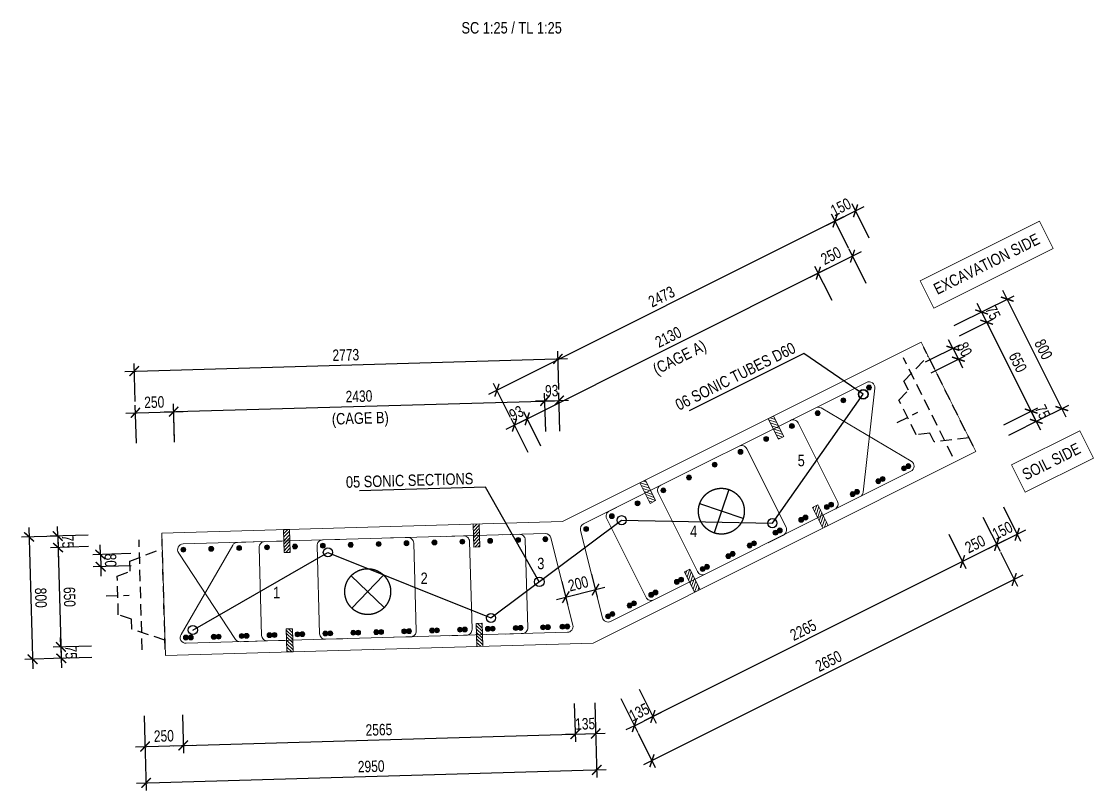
# Model space of a CAD drawing. Header units: millimetres. Extents: x 2611025 to 4139346, y -89870 to 101087.
# Drawn here: x 3603168 to 3631228, y -35249 to -15130 of the extents above; entities that cross this region are included whole.
import ezdxf
from ezdxf.enums import TextEntityAlignment as Align

# ---------------------------------------------------------------- set-up
doc = ezdxf.new("R2010")
doc.units = ezdxf.units.MM
doc.header["$LTSCALE"] = 1200
doc.header["$PDMODE"] = 35
doc.linetypes.add('CENTER', pattern=[2, 1.25, -0.25, 0.25, -0.25])
doc.linetypes.add('HIDDEN', pattern=[0.375, 0.25, -0.125])
for name, color, linetype, lineweight in [('5', 5, 'Continuous', 13), ('BOUND', 3, 'Continuous', 20), ('CWS', 8, 'HIDDEN', 9), ('ENOTE', 2, 'Continuous', 15), ('GRID', 74, 'CENTER', 15), ('K-THUOC', 1, 'Continuous', 18), ('LEADER', 8, 'Continuous', 9), ('MCT', 6, 'Continuous', 20), ('PIPE60', 1, 'Continuous', 25), ('TEXTVN', 2, 'Continuous', 20), ('TIE', 4, 'Continuous', 13)]:
    doc.layers.add(name, color=color, linetype=linetype, lineweight=lineweight)
for name, color, linetype in [('CDC.04.HIDDEN', 8, 'HIDDEN'), ('MCSA', 5, 'HIDDEN'), ('MIE', 5, 'HIDDEN')]:
    doc.layers.add(name, color=color, linetype=linetype)
doc.styles.add('DB_Arial', font='arial.ttf', dxfattribs={"width": 0.8})
doc.styles.add('SMTEXT', font='arial.ttf', dxfattribs={"width": 0.75})
doc.dimstyles.new('BSV25', dxfattribs={"dimtxt": 300, "dimasz": 250, "dimexe": 200, "dimexo": 0, "dimgap": 108, "dimtad": 1, "dimdec": 0, "dimlfac": 0.25, "dimdsep": 46, "dimtxsty": 'SMTEXT', "dimblk": 'ARCHTICK', "dimcen": 100, "dimdle": 250, "dimclrd": 256, "dimclre": 256, "dimclrt": 2, "dimadec": 0, "dimazin": 0, "dimtfac": 1, "dimtdec": 0, "dimtix": 1, "dimtmove": 2, "dimatfit": 3, "dimfxl": 800, "dimfxlon": 1, "dimtolj": 1, "dimtzin": 0, "dimarcsym": 0})

# ---------------------------------------------------------------- blocks, each defined once
blk = doc.blocks.new('cws800')
at = {"layer": 'CDC.04.HIDDEN'}
for p, q in [((-600, 1440), (-600, -1440)), ((0, 1440), (0, -1440))]:
    blk.add_line(p, q, dxfattribs=at)
for points in [[(0, 1200), (-860, 888), (-860, 627), (-1200, 507), (-1200, -507), (-860, -627), (-860, -888), (0, -1200)], [(-1500, 0), (-900, 0)]]:
    blk.add_lwpolyline(points, dxfattribs=at)
blk = doc.blocks.new('mct1')
at = {"lineweight": 9}
h = blk.add_hatch(color=256, dxfattribs=at)
h.dxf.hatch_style = 1
h.paths.add_polyline_path([(-16, 0, 1), (16, 0, 1)])
blk.add_circle((0, 0), 16, dxfattribs=at)
blk = doc.blocks.new('_ArchTick')
at = {"color": 0, "linetype": 'ByBlock', "const_width": 0.15}
blk.add_lwpolyline([(-0.5, -0.5), (0.5, 0.5)], dxfattribs=at)
blk = doc.blocks.new('*D976')
at = {"layer": 'Defpoints', "color": 0, "transparency": 16777216}
for p in [(3628968, -22394), (3626717, -23520), (3628148, -26382)]:
    blk.add_point(p, dxfattribs=at)
at = {"layer": 'K-THUOC', "lineweight": -2, "transparency": 16777216}
for p, q in [((3628252, -22752), (3629147, -22304)), ((3630511, -25480), (3628856, -22170)), ((3629684, -25614), (3630578, -25167))]:
    blk.add_line(p, q, dxfattribs=at)
at = {"layer": 'K-THUOC', "lineweight": -2, "transparency": 16777216, "xscale": 250, "yscale": 250, "zscale": 250}
for p, rotation in [((3628968, -22394), 116.5650109816836), ((3630399, -25256), 296.5650109816837)]:
    blk.add_blockref('_ArchTick', p, dxfattribs=dict(at, rotation=rotation))
at = {"layer": 'K-THUOC', "color": 2, "transparency": 16777216, "insert": (3629917, -23708), "char_height": 300, "attachment_point": 5, "rotation": 296.565, "style": 'SMTEXT'}
blk.add_mtext('\\A1;800', dxfattribs=at)
blk = doc.blocks.new('*D977')
at = {"layer": 'Defpoints', "color": 0, "transparency": 16777216}
for p in [(3629594, -25323), (3628014, -26113), (3628148, -26382)]:
    blk.add_point(p, dxfattribs=at)
at = {"layer": 'K-THUOC', "lineweight": -2, "transparency": 16777216}
for p, q in [((3628879, -25681), (3629773, -25234)), ((3629594, -25323), (3629482, -25100)), ((3629013, -25949), (3629907, -25502)), ((3629728, -25591), (3629594, -25323)), ((3629728, -25591), (3629840, -25815))]:
    blk.add_line(p, q, dxfattribs=at)
at = {"layer": 'K-THUOC', "lineweight": -2, "transparency": 16777216, "xscale": 250, "yscale": 250, "zscale": 250}
for p, rotation in [((3629594, -25323), 296.5650109816837), ((3629728, -25591), 116.5650109816836)]:
    blk.add_blockref('_ArchTick', p, dxfattribs=dict(at, rotation=rotation))
at = {"layer": 'K-THUOC', "color": 2, "transparency": 16777216, "insert": (3629894, -25341), "char_height": 300, "attachment_point": 5, "rotation": 296.565, "style": 'SMTEXT'}
blk.add_mtext('\\A1;75', dxfattribs=at)
blk = doc.blocks.new('*D978')
at = {"layer": 'Defpoints', "color": 0, "transparency": 16777216}
for p in [(3628431, -22998), (3626851, -23788), (3628014, -26113)]:
    blk.add_point(p, dxfattribs=at)
at = {"layer": 'K-THUOC', "lineweight": -2, "transparency": 16777216}
for p, q in [((3627716, -23355), (3628610, -22908)), ((3629706, -25547), (3628320, -22774)), ((3628879, -25681), (3629773, -25234))]:
    blk.add_line(p, q, dxfattribs=at)
at = {"layer": 'K-THUOC', "lineweight": -2, "transparency": 16777216, "xscale": 250, "yscale": 250, "zscale": 250}
for p, rotation in [((3628431, -22998), 116.5650109816836), ((3629594, -25323), 296.5650109816837)]:
    blk.add_blockref('_ArchTick', p, dxfattribs=dict(at, rotation=rotation))
at = {"layer": 'K-THUOC', "color": 2, "transparency": 16777216, "insert": (3629246, -24044), "char_height": 300, "attachment_point": 5, "rotation": 296.565, "style": 'SMTEXT'}
blk.add_mtext('\\A1;650', dxfattribs=at)
blk = doc.blocks.new('*D979')
at = {"layer": 'Defpoints', "color": 0, "transparency": 16777216}
for p in [(3628297, -22729), (3626717, -23520), (3626851, -23788)]:
    blk.add_point(p, dxfattribs=at)
at = {"layer": 'K-THUOC', "lineweight": -2, "transparency": 16777216}
for p, q in [((3627582, -23087), (3628476, -22640)), ((3628297, -22729), (3628185, -22506)), ((3627716, -23355), (3628610, -22908)), ((3628431, -22998), (3628297, -22729)), ((3628431, -22998), (3628543, -23221))]:
    blk.add_line(p, q, dxfattribs=at)
at = {"layer": 'K-THUOC', "lineweight": -2, "transparency": 16777216, "xscale": 250, "yscale": 250, "zscale": 250}
for p, rotation in [((3628297, -22729), 296.5650109816837), ((3628431, -22998), 116.5650109816836)]:
    blk.add_blockref('_ArchTick', p, dxfattribs=dict(at, rotation=rotation))
at = {"layer": 'K-THUOC', "color": 2, "transparency": 16777216, "insert": (3628597, -22747), "char_height": 300, "attachment_point": 5, "rotation": 296.565, "style": 'SMTEXT'}
blk.add_mtext('\\A1;75', dxfattribs=at)
blk = doc.blocks.new('tremie')
at = {"layer": 'MIE', "color": 74, "ltscale": 1000}
for p, q in [((424, -424), (-424, 424)), ((424, 424), (-424, -424))]:
    blk.add_line(p, q, dxfattribs=at)
at = {"layer": 'MIE', "ltscale": 500}
blk.add_circle((0, 0), 600, dxfattribs=at)
blk = doc.blocks.new('*D980')
at = {"layer": 'Defpoints', "color": 0, "transparency": 16777216}
for p in [(3627690, -23965), (3626375, -24265), (3626519, -24551)]:
    blk.add_point(p, dxfattribs=at)
at = {"layer": 'K-THUOC', "lineweight": -2, "transparency": 16777216}
for p, q in [((3627547, -23679), (3627435, -23456)), ((3626831, -24037), (3627726, -23590)), ((3627547, -23679), (3627690, -23965)), ((3626974, -24323), (3627869, -23876)), ((3627690, -23965), (3627802, -24189))]:
    blk.add_line(p, q, dxfattribs=at)
at = {"layer": 'K-THUOC', "lineweight": -2, "transparency": 16777216, "xscale": 250, "yscale": 250, "zscale": 250}
for p, rotation in [((3627547, -23679), 296.5650109816837), ((3627690, -23965), 116.5650109816836)]:
    blk.add_blockref('_ArchTick', p, dxfattribs=dict(at, rotation=rotation))
at = {"layer": 'K-THUOC', "color": 2, "transparency": 16777216, "insert": (3627852, -23705), "char_height": 300, "attachment_point": 5, "rotation": 296.565, "style": 'SMTEXT'}
blk.add_mtext('\\A1;80', dxfattribs=at)
blk = doc.blocks.new('*D981')
at = {"layer": 'Defpoints', "color": 0, "transparency": 16777216}
for p in [(3626896, -25219), (3618130, -31390), (3619669, -34468)]:
    blk.add_point(p, dxfattribs=at)
at = {"layer": 'K-THUOC', "lineweight": -2, "transparency": 16777216}
for p, q in [((3628792, -29012), (3629239, -29906)), ((3629373, -29616), (3619445, -34580)), ((3619311, -33752), (3619758, -34647))]:
    blk.add_line(p, q, dxfattribs=at)
at = {"layer": 'K-THUOC', "lineweight": -2, "transparency": 16777216, "xscale": 250, "yscale": 250, "zscale": 250}
for p, rotation in [((3629150, -29728), 26.56501098663777), ((3619669, -34468), 206.5650109866377)]:
    blk.add_blockref('_ArchTick', p, dxfattribs=dict(at, rotation=rotation))
at = {"layer": 'K-THUOC', "color": 2, "transparency": 16777216, "insert": (3624293, -31864), "char_height": 300, "attachment_point": 5, "rotation": 26.565, "style": 'SMTEXT'}
blk.add_mtext('\\A1;2650', dxfattribs=at)
blk = doc.blocks.new('*D982')
at = {"layer": 'Defpoints', "color": 0, "transparency": 16777216}
for p in [(3606843, -28514), (3603460, -31813), (3606935, -31713)]:
    blk.add_point(p, dxfattribs=at)
at = {"layer": 'K-THUOC', "lineweight": -2, "transparency": 16777216}
for p, q in [((3604168, -28591), (3603168, -28620)), ((3603361, -28364), (3603467, -32063)), ((3604260, -31790), (3603260, -31819))]:
    blk.add_line(p, q, dxfattribs=at)
at = {"layer": 'K-THUOC', "lineweight": -2, "transparency": 16777216, "xscale": 250, "yscale": 250, "zscale": 250}
for p, rotation in [((3603368, -28614), 91.64930605139213), ((3603460, -31813), 271.6493060513921)]:
    blk.add_blockref('_ArchTick', p, dxfattribs=dict(at, rotation=rotation))
at = {"layer": 'K-THUOC', "color": 2, "transparency": 16777216, "insert": (3603675, -30206), "char_height": 300, "attachment_point": 5, "rotation": 271.6493, "style": 'SMTEXT'}
blk.add_mtext('\\A1;800', dxfattribs=at)
blk = doc.blocks.new('*D983')
at = {"layer": 'Defpoints', "color": 0, "transparency": 16777216}
for p in [(3606843, -28514), (3604126, -28893), (3606851, -28814)]:
    blk.add_point(p, dxfattribs=at)
at = {"layer": 'K-THUOC', "lineweight": -2, "transparency": 16777216}
for p, q in [((3604917, -28570), (3603918, -28598)), ((3604118, -28593), (3604110, -28343)), ((3604118, -28593), (3604126, -28893)), ((3604926, -28869), (3603926, -28898)), ((3604126, -28893), (3604133, -29142))]:
    blk.add_line(p, q, dxfattribs=at)
at = {"layer": 'K-THUOC', "lineweight": -2, "transparency": 16777216, "xscale": 250, "yscale": 250, "zscale": 250}
for p, rotation in [((3604118, -28593), 271.6493060513921), ((3604126, -28893), 91.64930605139213)]:
    blk.add_blockref('_ArchTick', p, dxfattribs=dict(at, rotation=rotation))
at = {"layer": 'K-THUOC', "color": 2, "transparency": 16777216, "insert": (3604382, -28735), "char_height": 300, "attachment_point": 5, "rotation": 271.6493, "style": 'SMTEXT'}
blk.add_mtext('\\A1;75', dxfattribs=at)
blk = doc.blocks.new('*D984')
at = {"layer": 'Defpoints', "color": 0, "transparency": 16777216}
for p in [(3606851, -28814), (3606926, -31413), (3604201, -31491)]:
    blk.add_point(p, dxfattribs=at)
at = {"layer": 'K-THUOC', "lineweight": -2, "transparency": 16777216}
for p, q in [((3604926, -28869), (3603926, -28898)), ((3604119, -28643), (3604208, -31741)), ((3605001, -31468), (3604001, -31497))]:
    blk.add_line(p, q, dxfattribs=at)
at = {"layer": 'K-THUOC', "lineweight": -2, "transparency": 16777216, "xscale": 250, "yscale": 250, "zscale": 250}
for p, rotation in [((3604126, -28893), 91.64930605139213), ((3604201, -31491), 271.6493060513921)]:
    blk.add_blockref('_ArchTick', p, dxfattribs=dict(at, rotation=rotation))
at = {"layer": 'K-THUOC', "color": 2, "transparency": 16777216, "insert": (3604425, -30184), "char_height": 300, "attachment_point": 5, "rotation": 271.6493, "style": 'SMTEXT'}
blk.add_mtext('\\A1;650', dxfattribs=at)
blk = doc.blocks.new('*D985')
at = {"layer": 'Defpoints', "color": 0, "transparency": 16777216}
for p in [(3606926, -31413), (3604210, -31791), (3606935, -31713)]:
    blk.add_point(p, dxfattribs=at)
at = {"layer": 'K-THUOC', "lineweight": -2, "transparency": 16777216}
for p, q in [((3604201, -31491), (3604194, -31242)), ((3605001, -31468), (3604001, -31497)), ((3604201, -31491), (3604210, -31791)), ((3605009, -31768), (3604010, -31797)), ((3604210, -31791), (3604217, -32041))]:
    blk.add_line(p, q, dxfattribs=at)
at = {"layer": 'K-THUOC', "lineweight": -2, "transparency": 16777216, "xscale": 250, "yscale": 250, "zscale": 250}
for p, rotation in [((3604201, -31491), 271.6493060513921), ((3604210, -31791), 91.64930605139213)]:
    blk.add_blockref('_ArchTick', p, dxfattribs=dict(at, rotation=rotation))
at = {"layer": 'K-THUOC', "color": 2, "transparency": 16777216, "insert": (3604466, -31634), "char_height": 300, "attachment_point": 5, "rotation": 271.6493, "style": 'SMTEXT'}
blk.add_mtext('\\A1;75', dxfattribs=at)
blk = doc.blocks.new('*D986')
at = {"layer": 'Defpoints', "color": 0, "transparency": 16777216}
for p in [(3606477, -29039), (3605242, -29395), (3606486, -29359)]:
    blk.add_point(p, dxfattribs=at)
at = {"layer": 'K-THUOC', "lineweight": -2, "transparency": 16777216}
for p, q in [((3605233, -29075), (3605226, -28825)), ((3606033, -29052), (3605033, -29080)), ((3605233, -29075), (3605242, -29395)), ((3606042, -29372), (3605042, -29400)), ((3605242, -29395), (3605249, -29644))]:
    blk.add_line(p, q, dxfattribs=at)
at = {"layer": 'K-THUOC', "lineweight": -2, "transparency": 16777216, "xscale": 250, "yscale": 250, "zscale": 250}
for p, rotation in [((3605233, -29075), 271.6493060513921), ((3605242, -29395), 91.64930605139213)]:
    blk.add_blockref('_ArchTick', p, dxfattribs=dict(at, rotation=rotation))
at = {"layer": 'K-THUOC', "color": 2, "transparency": 16777216, "insert": (3605499, -29227), "char_height": 300, "attachment_point": 5, "rotation": 271.6493, "style": 'SMTEXT'}
blk.add_mtext('\\A1;80', dxfattribs=at)
blk = doc.blocks.new('*D987')
at = {"layer": 'Defpoints', "color": 0, "transparency": 16777216}
for p in [(3627593, -25271), (3627056, -25540), (3629229, -28544)]:
    blk.add_point(p, dxfattribs=at)
at = {"layer": 'K-THUOC', "lineweight": -2, "transparency": 16777216}
for p, q in [((3628871, -27828), (3629318, -28722)), ((3628334, -28096), (3628781, -28991)), ((3628692, -28812), (3629229, -28544)), ((3629229, -28544), (3629452, -28432)), ((3628692, -28812), (3628468, -28924))]:
    blk.add_line(p, q, dxfattribs=at)
at = {"layer": 'K-THUOC', "lineweight": -2, "transparency": 16777216, "xscale": 250, "yscale": 250, "zscale": 250}
for p, rotation in [((3628692, -28812), 26.56501098663777), ((3629229, -28544), 206.5650109866377)]:
    blk.add_blockref('_ArchTick', p, dxfattribs=dict(at, rotation=rotation))
at = {"layer": 'K-THUOC', "color": 2, "transparency": 16777216, "insert": (3628844, -28444), "char_height": 300, "attachment_point": 5, "rotation": 26.565, "style": 'SMTEXT'}
blk.add_mtext('\\A1;150', dxfattribs=at)
blk = doc.blocks.new('*D988')
at = {"layer": 'Defpoints', "color": 0, "transparency": 16777216}
for p in [(3627611, -26650), (3626717, -27097), (3627798, -29259)]:
    blk.add_point(p, dxfattribs=at)
at = {"layer": 'K-THUOC', "lineweight": -2, "transparency": 16777216}
for p, q in [((3628334, -28096), (3628781, -28991)), ((3627440, -28544), (3627887, -29438)), ((3628916, -28700), (3627574, -29371))]:
    blk.add_line(p, q, dxfattribs=at)
at = {"layer": 'K-THUOC', "lineweight": -2, "transparency": 16777216, "xscale": 250, "yscale": 250, "zscale": 250}
for p, rotation in [((3628692, -28812), 26.56501098663777), ((3627798, -29259), 206.5650109866377)]:
    blk.add_blockref('_ArchTick', p, dxfattribs=dict(at, rotation=rotation))
at = {"layer": 'K-THUOC', "color": 2, "transparency": 16777216, "insert": (3628128, -28802), "char_height": 300, "attachment_point": 5, "rotation": 26.565, "style": 'SMTEXT'}
blk.add_mtext('\\A1;250', dxfattribs=at)
blk = doc.blocks.new('*D989')
at = {"layer": 'Defpoints', "color": 0, "transparency": 16777216}
for p in [(3626717, -27097), (3618612, -31150), (3619693, -33312)]:
    blk.add_point(p, dxfattribs=at)
at = {"layer": 'K-THUOC', "lineweight": -2, "transparency": 16777216}
for p, q in [((3627440, -28544), (3627887, -29438)), ((3628021, -29147), (3619469, -33423)), ((3619335, -32596), (3619782, -33490))]:
    blk.add_line(p, q, dxfattribs=at)
at = {"layer": 'K-THUOC', "lineweight": -2, "transparency": 16777216, "xscale": 250, "yscale": 250, "zscale": 250}
for p, rotation in [((3627798, -29259), 26.56501098663777), ((3619693, -33312), 206.5650109866377)]:
    blk.add_blockref('_ArchTick', p, dxfattribs=dict(at, rotation=rotation))
at = {"layer": 'K-THUOC', "color": 2, "transparency": 16777216, "insert": (3623628, -31052), "char_height": 300, "attachment_point": 5, "rotation": 26.565, "style": 'SMTEXT'}
blk.add_mtext('\\A1;2265', dxfattribs=at)
blk = doc.blocks.new('*D990')
at = {"layer": 'Defpoints', "color": 0, "transparency": 16777216}
for p in [(3618130, -31390), (3618612, -31150), (3619693, -33312)]:
    blk.add_point(p, dxfattribs=at)
at = {"layer": 'K-THUOC', "lineweight": -2, "transparency": 16777216}
for p, q in [((3619335, -32596), (3619782, -33490)), ((3618853, -32837), (3619301, -33731)), ((3619211, -33552), (3619693, -33312)), ((3619693, -33312), (3619916, -33200)), ((3619211, -33552), (3618987, -33664))]:
    blk.add_line(p, q, dxfattribs=at)
at = {"layer": 'K-THUOC', "lineweight": -2, "transparency": 16777216, "xscale": 250, "yscale": 250, "zscale": 250}
for p, rotation in [((3619211, -33552), 26.56501098663777), ((3619693, -33312), 206.5650109866377)]:
    blk.add_blockref('_ArchTick', p, dxfattribs=dict(at, rotation=rotation))
at = {"layer": 'K-THUOC', "color": 2, "transparency": 16777216, "insert": (3619335, -33198), "char_height": 300, "attachment_point": 5, "rotation": 26.565, "style": 'SMTEXT'}
blk.add_mtext('\\A1;135', dxfattribs=at)
blk = doc.blocks.new('*D991')
at = {"layer": 'Defpoints', "color": 0, "transparency": 16777216}
for p in [(3626180, -23788), (3615613, -24776), (3617331, -28212)]:
    blk.add_point(p, dxfattribs=at)
at = {"layer": 'K-THUOC', "lineweight": -2, "transparency": 16777216}
for p, q in [((3624820, -21068), (3624373, -20173)), ((3624686, -20240), (3615390, -24888)), ((3615971, -25492), (3615524, -24597))]:
    blk.add_line(p, q, dxfattribs=at)
at = {"layer": 'K-THUOC', "lineweight": -2, "transparency": 16777216, "xscale": 250, "yscale": 250, "zscale": 250}
for p, rotation in [((3624462, -20352), 26.56501098663777), ((3615613, -24776), 206.5650109866377)]:
    blk.add_blockref('_ArchTick', p, dxfattribs=dict(at, rotation=rotation))
at = {"layer": 'K-THUOC', "color": 2, "transparency": 16777216, "insert": (3619921, -22330), "char_height": 300, "attachment_point": 5, "rotation": 26.565, "style": 'SMTEXT'}
blk.add_mtext('\\A1;2473', dxfattribs=at)
blk = doc.blocks.new('*D992')
at = {"layer": 'Defpoints', "color": 0, "transparency": 16777216}
for p in [(3624999, -20084), (3626717, -23520), (3626180, -23788)]:
    blk.add_point(p, dxfattribs=at)
at = {"layer": 'K-THUOC', "lineweight": -2, "transparency": 16777216}
for p, q in [((3625357, -20799), (3624909, -19905)), ((3624820, -21068), (3624373, -20173)), ((3624462, -20352), (3624999, -20084)), ((3624999, -20084), (3625222, -19972)), ((3624462, -20352), (3624238, -20464))]:
    blk.add_line(p, q, dxfattribs=at)
at = {"layer": 'K-THUOC', "lineweight": -2, "transparency": 16777216, "xscale": 250, "yscale": 250, "zscale": 250}
for p, rotation in [((3624999, -20084), 206.5650109866377), ((3624462, -20352), 26.56501098663777)]:
    blk.add_blockref('_ArchTick', p, dxfattribs=dict(at, rotation=rotation))
at = {"layer": 'K-THUOC', "color": 2, "transparency": 16777216, "insert": (3624614, -19984), "char_height": 300, "attachment_point": 5, "rotation": 26.565, "style": 'SMTEXT'}
blk.add_mtext('\\A1;150', dxfattribs=at)
blk = doc.blocks.new('*D993')
at = {"layer": 'Defpoints', "color": 0, "transparency": 16777216}
for p in [(3624025, -21715), (3626180, -23788), (3625286, -24235)]:
    blk.add_point(p, dxfattribs=at)
at = {"layer": 'K-THUOC', "lineweight": -2, "transparency": 16777216}
for p, q in [((3625144, -21156), (3623802, -21827)), ((3625278, -21983), (3624830, -21089)), ((3624383, -22430), (3623936, -21536))]:
    blk.add_line(p, q, dxfattribs=at)
at = {"layer": 'K-THUOC', "lineweight": -2, "transparency": 16777216, "xscale": 250, "yscale": 250, "zscale": 250}
for p, rotation in [((3624920, -21268), 26.56501098663777), ((3624025, -21715), 206.5650109866377)]:
    blk.add_blockref('_ArchTick', p, dxfattribs=dict(at, rotation=rotation))
at = {"layer": 'K-THUOC', "color": 2, "transparency": 16777216, "insert": (3624356, -21258), "char_height": 300, "attachment_point": 5, "rotation": 26.565, "style": 'SMTEXT'}
blk.add_mtext('\\A1;250', dxfattribs=at)
blk = doc.blocks.new('*D994')
at = {"layer": 'Defpoints', "color": 0, "transparency": 16777216}
for p in [(3625286, -24235), (3616406, -25525), (3617815, -28343)]:
    blk.add_point(p, dxfattribs=at)
at = {"layer": 'K-THUOC', "lineweight": -2, "transparency": 16777216}
for p, q in [((3624249, -21603), (3616182, -25637)), ((3624383, -22430), (3623936, -21536)), ((3616764, -26240), (3616316, -25346))]:
    blk.add_line(p, q, dxfattribs=at)
at = {"layer": 'K-THUOC', "lineweight": -2, "transparency": 16777216, "xscale": 250, "yscale": 250, "zscale": 250}
for p, rotation in [((3624025, -21715), 26.56501098663777), ((3616406, -25525), 206.5650109866377)]:
    blk.add_blockref('_ArchTick', p, dxfattribs=dict(at, rotation=rotation))
at = {"layer": 'K-THUOC', "color": 2, "transparency": 16777216, "insert": (3620099, -23386), "char_height": 300, "attachment_point": 5, "rotation": 26.565, "style": 'SMTEXT'}
blk.add_mtext('\\A1;2130', dxfattribs=at)
blk = doc.blocks.new('*D995')
at = {"layer": 'Defpoints', "color": 0, "transparency": 16777216}
for p in [(3616071, -25692), (3617331, -28212), (3617815, -28343)]:
    blk.add_point(p, dxfattribs=at)
at = {"layer": 'K-THUOC', "lineweight": -2, "transparency": 16777216}
for p, q in [((3616429, -26408), (3615982, -25513)), ((3616406, -25525), (3616071, -25692)), ((3616764, -26240), (3616316, -25346)), ((3616406, -25525), (3616629, -25413)), ((3616071, -25692), (3615848, -25804))]:
    blk.add_line(p, q, dxfattribs=at)
at = {"layer": 'K-THUOC', "lineweight": -2, "transparency": 16777216, "xscale": 250, "yscale": 250, "zscale": 250}
for p, rotation in [((3616071, -25692), 26.56501098663774), ((3616406, -25525), 206.5650109866377)]:
    blk.add_blockref('_ArchTick', p, dxfattribs=dict(at, rotation=rotation))
at = {"layer": 'K-THUOC', "color": 2, "transparency": 16777216, "insert": (3616122, -25375), "char_height": 300, "attachment_point": 5, "rotation": 26.565, "style": 'SMTEXT'}
blk.add_mtext('\\A1;93', dxfattribs=at)
blk = doc.blocks.new('*D996')
at = {"layer": 'Defpoints', "color": 0, "transparency": 16777216}
for p in [(3617209, -23957), (3617331, -28212), (3606248, -28691)]:
    blk.add_point(p, dxfattribs=at)
at = {"layer": 'K-THUOC', "lineweight": -2, "transparency": 16777216}
for p, q in [((3617232, -24757), (3617203, -23757)), ((3605871, -24284), (3617459, -23950)), ((3606143, -25076), (3606115, -24076))]:
    blk.add_line(p, q, dxfattribs=at)
at = {"layer": 'K-THUOC', "lineweight": -2, "transparency": 16777216, "xscale": 250, "yscale": 250, "zscale": 250}
for p, rotation in [((3617209, -23957), 1.649306037652134), ((3606120, -24276), 181.6493060376521)]:
    blk.add_blockref('_ArchTick', p, dxfattribs=dict(at, rotation=rotation))
at = {"layer": 'K-THUOC', "color": 2, "transparency": 16777216, "insert": (3611657, -23856), "char_height": 300, "attachment_point": 5, "rotation": 1.6493, "style": 'SMTEXT'}
blk.add_mtext('\\A1;2773', dxfattribs=at)
blk = doc.blocks.new('*D997')
at = {"layer": 'Defpoints', "color": 0, "transparency": 16777216}
for p in [(3618130, -31390), (3606330, -31570), (3618226, -34710)]:
    blk.add_point(p, dxfattribs=at)
at = {"layer": 'K-THUOC', "lineweight": -2, "transparency": 16777216}
for p, q in [((3618203, -33910), (3618231, -34910)), ((3606408, -34250), (3606436, -35249)), ((3606181, -35056), (3618476, -34702))]:
    blk.add_line(p, q, dxfattribs=at)
at = {"layer": 'K-THUOC', "lineweight": -2, "transparency": 16777216, "xscale": 250, "yscale": 250, "zscale": 250}
for p, rotation in [((3618226, -34710), 1.649306037652134), ((3606431, -35049), 181.6493060376521)]:
    blk.add_blockref('_ArchTick', p, dxfattribs=dict(at, rotation=rotation))
at = {"layer": 'K-THUOC', "color": 2, "transparency": 16777216, "insert": (3612321, -34618), "char_height": 300, "attachment_point": 5, "rotation": 1.6493, "style": 'SMTEXT'}
blk.add_mtext('\\A1;2950', dxfattribs=at)
blk = doc.blocks.new('*D998')
at = {"layer": 'Defpoints', "color": 0, "transparency": 16777216}
for p in [(3606313, -30969), (3607313, -30941), (3607403, -34069)]:
    blk.add_point(p, dxfattribs=at)
at = {"layer": 'K-THUOC', "lineweight": -2, "transparency": 16777216}
for p, q in [((3606380, -33298), (3606409, -34298)), ((3607380, -33269), (3607409, -34269)), ((3606153, -34105), (3607653, -34062))]:
    blk.add_line(p, q, dxfattribs=at)
at = {"layer": 'K-THUOC', "lineweight": -2, "transparency": 16777216, "xscale": 250, "yscale": 250, "zscale": 250}
for p, rotation in [((3606403, -34098), 181.6493060376521), ((3607403, -34069), 1.649306037652134)]:
    blk.add_blockref('_ArchTick', p, dxfattribs=dict(at, rotation=rotation))
at = {"layer": 'K-THUOC', "color": 2, "transparency": 16777216, "insert": (3606895, -33822), "char_height": 300, "attachment_point": 5, "rotation": 1.6493, "style": 'SMTEXT'}
blk.add_mtext('\\A1;250', dxfattribs=at)
blk = doc.blocks.new('*D999')
at = {"layer": 'Defpoints', "color": 0, "transparency": 16777216}
for p in [(3607313, -30941), (3617581, -31041), (3617660, -33774)]:
    blk.add_point(p, dxfattribs=at)
at = {"layer": 'K-THUOC', "lineweight": -2, "transparency": 16777216}
for p, q in [((3617637, -32974), (3617665, -33974)), ((3607380, -33269), (3607409, -34269)), ((3607153, -34076), (3617909, -33766))]:
    blk.add_line(p, q, dxfattribs=at)
at = {"layer": 'K-THUOC', "lineweight": -2, "transparency": 16777216, "xscale": 250, "yscale": 250, "zscale": 250}
for p, rotation in [((3617660, -33774), 1.649306037652134), ((3607403, -34069), 181.6493060376521)]:
    blk.add_blockref('_ArchTick', p, dxfattribs=dict(at, rotation=rotation))
at = {"layer": 'K-THUOC', "color": 2, "transparency": 16777216, "insert": (3612524, -33660), "char_height": 300, "attachment_point": 5, "rotation": 1.6493, "style": 'SMTEXT'}
blk.add_mtext('\\A1;2565', dxfattribs=at)
blk = doc.blocks.new('*D1000')
at = {"layer": 'Defpoints', "color": 0, "transparency": 16777216}
for p in [(3617581, -31041), (3618130, -31390), (3618198, -33758)]:
    blk.add_point(p, dxfattribs=at)
at = {"layer": 'K-THUOC', "lineweight": -2, "transparency": 16777216}
for p, q in [((3617637, -32974), (3617665, -33974)), ((3618175, -32958), (3618204, -33958)), ((3617660, -33774), (3617410, -33781)), ((3617660, -33774), (3618198, -33758)), ((3618198, -33758), (3618448, -33751))]:
    blk.add_line(p, q, dxfattribs=at)
at = {"layer": 'K-THUOC', "lineweight": -2, "transparency": 16777216, "xscale": 250, "yscale": 250, "zscale": 250}
for p, rotation in [((3617660, -33774), 1.649306037652112), ((3618198, -33758), 181.6493060376521)]:
    blk.add_blockref('_ArchTick', p, dxfattribs=dict(at, rotation=rotation))
at = {"layer": 'K-THUOC', "color": 2, "transparency": 16777216, "insert": (3617921, -33505), "char_height": 300, "attachment_point": 5, "rotation": 1.6493, "style": 'SMTEXT'}
blk.add_mtext('\\A1;135', dxfattribs=at)
blk = doc.blocks.new('*D1001')
at = {"layer": 'Defpoints', "color": 0, "transparency": 16777216}
for p in [(3607151, -25337), (3606386, -33498), (3607386, -33469)]:
    blk.add_point(p, dxfattribs=at)
at = {"layer": 'K-THUOC', "lineweight": -2, "transparency": 16777216}
for p, q in [((3606175, -26166), (3606146, -25166)), ((3607174, -26137), (3607146, -25137)), ((3605902, -25373), (3607401, -25330))]:
    blk.add_line(p, q, dxfattribs=at)
at = {"layer": 'K-THUOC', "lineweight": -2, "transparency": 16777216, "xscale": 250, "yscale": 250, "zscale": 250}
for p, rotation in [((3606152, -25366), 181.6493060376521), ((3607151, -25337), 1.649306037652134)]:
    blk.add_blockref('_ArchTick', p, dxfattribs=dict(at, rotation=rotation))
at = {"layer": 'K-THUOC', "color": 2, "transparency": 16777216, "insert": (3606644, -25091), "char_height": 300, "attachment_point": 5, "rotation": 1.6493, "style": 'SMTEXT'}
blk.add_mtext('\\A1;250', dxfattribs=at)
blk = doc.blocks.new('*D1002')
at = {"layer": 'Defpoints', "color": 0, "transparency": 16777216}
for p in [(3616867, -25057), (3607173, -26092), (3616968, -28556)]:
    blk.add_point(p, dxfattribs=at)
at = {"layer": 'K-THUOC', "lineweight": -2, "transparency": 16777216}
for p, q in [((3616891, -25857), (3616862, -24858)), ((3606901, -25344), (3617117, -25050)), ((3607173, -26092), (3607146, -25137))]:
    blk.add_line(p, q, dxfattribs=at)
at = {"layer": 'K-THUOC', "lineweight": -2, "transparency": 16777216, "xscale": 250, "yscale": 250, "zscale": 250}
for p, rotation in [((3616867, -25057), 1.649306037652134), ((3607151, -25337), 181.6493060376521)]:
    blk.add_blockref('_ArchTick', p, dxfattribs=dict(at, rotation=rotation))
at = {"layer": 'K-THUOC', "color": 2, "transparency": 16777216, "insert": (3612002, -24936), "char_height": 300, "attachment_point": 5, "rotation": 1.6493, "style": 'SMTEXT'}
blk.add_mtext('\\A1;2430', dxfattribs=at)
blk = doc.blocks.new('*D1003')
at = {"layer": 'Defpoints', "color": 0, "transparency": 16777216}
for p in [(3617240, -25047), (3617331, -28212), (3616968, -28556)]:
    blk.add_point(p, dxfattribs=at)
at = {"layer": 'K-THUOC', "lineweight": -2, "transparency": 16777216}
for p, q in [((3616891, -25857), (3616862, -24858)), ((3617263, -25846), (3617234, -24847)), ((3616867, -25057), (3616618, -25065)), ((3616867, -25057), (3617240, -25047)), ((3617240, -25047), (3617490, -25039))]:
    blk.add_line(p, q, dxfattribs=at)
at = {"layer": 'K-THUOC', "lineweight": -2, "transparency": 16777216, "xscale": 250, "yscale": 250, "zscale": 250}
for p, rotation in [((3616867, -25057), 1.649306037652112), ((3617240, -25047), 181.6493060376521)]:
    blk.add_blockref('_ArchTick', p, dxfattribs=dict(at, rotation=rotation))
at = {"layer": 'K-THUOC', "color": 2, "transparency": 16777216, "insert": (3617046, -24791), "char_height": 300, "attachment_point": 5, "rotation": 1.6493, "style": 'SMTEXT'}
blk.add_mtext('\\A1;93', dxfattribs=at)
blk = doc.blocks.new('*D1004')
at = {"layer": 'Defpoints', "color": 0, "transparency": 16777216}
for p in [(3618089, -29586), (3617313, -29781), (3618192, -29994)]:
    blk.add_point(p, dxfattribs=at)
at = {"layer": 'K-THUOC', "lineweight": -2, "transparency": 16777216}
for p, q in [((3618089, -29586), (3618240, -30188)), ((3617173, -30250), (3618434, -29933)), ((3617313, -29781), (3617464, -30383))]:
    blk.add_line(p, q, dxfattribs=at)
at = {"layer": 'K-THUOC', "lineweight": -2, "transparency": 16777216, "xscale": 250, "yscale": 250, "zscale": 250}
for p, rotation in [((3617416, -30189), 194.1071585183152), ((3618192, -29994), 14.10715851831525)]:
    blk.add_blockref('_ArchTick', p, dxfattribs=dict(at, rotation=rotation))
at = {"layer": 'K-THUOC', "color": 2, "transparency": 16777216, "insert": (3617740, -29838), "char_height": 300, "attachment_point": 5, "rotation": 14.1072, "style": 'SMTEXT'}
blk.add_mtext('\\A1;200', dxfattribs=at)
blk = doc.blocks.new('sp')
at = {"layer": '5', "lineweight": 20}
h = blk.add_hatch(dxfattribs=at)
h.set_pattern_fill('ANSI31', color=256, scale=500)
h.set_pattern_definition([(45, (0, 0), (-44.194, 44.194), [])])
h.paths.add_polyline_path([(80, 300), (-80, 300), (-80, -300), (80, -300)])
blk.add_lwpolyline([(-80, -300), (80, -300), (80, 300), (-80, 300)], close=True, dxfattribs=at)

msp = doc.modelspace()

# ---------------------------------------------------------------- linework, layer by layer
at = {"layer": 'BOUND'}
msp.add_lwpolyline([(3628147.7, -26381.7), (3618130.1, -31390.5), (3606934.8, -31712.9), (3606842.7, -28514.2), (3617331.4, -28212.2), (3626716.7, -23519.5)], close=True, dxfattribs=at)
at = {"layer": 'ENOTE'}
for points in [[(3626686.5, -21917.6), (3629817, -20352.3), (3630174.8, -21067.9), (3627044.3, -22633.1)], [(3629081.5, -26731.3), (3630870.3, -25836.9), (3631228.1, -26552.4), (3629439.3, -27446.9)]]:
    msp.add_lwpolyline(points, close=True, dxfattribs=at)
at = {"layer": 'MCSA', "color": 5, "ltscale": 1000}
msp.add_lwpolyline([(3607653.2, -31049.5), (3611189, -29017.7), (3615457.4, -30734.2), (3618876.9, -28177.9), (3622822.2, -28253.7), (3625202.4, -24882.6)], dxfattribs=at)
at = {"layer": 'PIPE60'}
for centre in [(3625202.4, -24882.6), (3618876.9, -28177.9), (3622822.2, -28253.7), (3611189, -29017.7), (3615457.4, -30734.2), (3607653.2, -31049.5)]:
    msp.add_circle(centre, 120, dxfattribs=at)
at = {"layer": 'TIE'}
for points in [[(3625118.9, -27560.7, 0.2552171), (3625201, -27442.7), (3625501.8, -24720.8, 0.5933499), (3625285.6, -24570.5), (3617880.4, -28273.1, 0.3518719), (3617802, -28443.8), (3618376.1, -30728.2, 0.4794301), (3618588.7, -30825.8), (3626448.3, -26896, 0.5933499), (3626457.8, -26632.9), (3624099.8, -25240.4, 0.2552171), (3623956.1, -25235.2)], [(3623295, -25565.8, -0.4142136), (3623496.3, -25632.8), (3624524.9, -27690, -0.4142136), (3624457.8, -27891.3), (3624055.3, -28092.5)], [(3621948.6, -26239, -0.4142136), (3622149.9, -26306), (3623178.5, -28363.2, -0.4142136), (3623111.4, -28564.5), (3622708.9, -28765.7)], [(3620302.5, -27062), (3619900, -27263.3, 0.4142136), (3619832.9, -27464.5), (3620861.5, -29521.7, 0.4142136), (3621062.8, -29588.8), (3621465.3, -29387.5)], [(3618956.1, -27735.2), (3618553.6, -27936.5, 0.4142136), (3618486.5, -28137.7), (3619515.1, -30194.9, 0.4142136), (3619716.4, -30262)], [(3609263.1, -28744.6), (3608820.7, -28757.3, 0.2482328), (3608698.6, -28826.5), (3607345.2, -31166.4, 0.6022653), (3607475.9, -31397.1), (3617459.1, -31109.7, 0.4794301), (3617600.3, -30923.2), (3617026.2, -28638.8, 0.3518719), (3616876.4, -28525.4), (3607401.1, -28798.2, 0.6022653), (3607283.9, -29036.1), (3608769.7, -31294.3, 0.2482328), (3608895.5, -31356.3), (3609337.9, -31343.5)], [(3614290.5, -28599.8), (3614740.3, -28586.9, -0.4142136), (3614894.6, -28732.5), (3614960.8, -31031.6, -0.4142136), (3614815.2, -31185.8), (3614365.4, -31198.8)], [(3615750.8, -28557.8), (3616200.6, -28544.9, -0.4142136), (3616354.8, -28690.5), (3616421, -30989.5, -0.4142136), (3616275.4, -31143.8), (3615825.6, -31156.7)], [(3609984.4, -28723.8), (3609534.6, -28736.8, 0.4142136), (3609389, -28891), (3609455.2, -31190.1, 0.4142136), (3609609.4, -31335.7), (3610059.2, -31322.8)], [(3611501.6, -28680.2), (3611051.7, -28693.1, 0.4142136), (3610906.1, -28847.4), (3610972.3, -31146.4, 0.4142136), (3611126.6, -31292), (3611576.4, -31279.1)], [(3612830.3, -28641.9), (3613280.1, -28628.9, -0.4142136), (3613434.3, -28774.6), (3613500.5, -31073.6, -0.4142136), (3613354.9, -31227.9), (3612905.1, -31240.8)]]:
    msp.add_lwpolyline(points, format="xyb", dxfattribs=at)

# ---------------------------------------------------------------- block references
at = {"layer": 'CWS', "xscale": -1}
for p, rotation in [((3627432.2, -24950.6), 206.5650109883651), ((3606888.7, -30113.5), 181.6493060424588)]:
    msp.add_blockref('cws800', p, dxfattribs=dict(at, rotation=rotation))
at = {"layer": 'ENOTE', "xscale": -1}
for p, rotation in [((3622915.8, -25755.4), 26.56501098835928), ((3619561.5, -27432.5), 26.56501098835928), ((3610187.9, -31319.1), 181.6493060424999), ((3615155.4, -31176), 181.6493060424999)]:
    msp.add_blockref('sp', p, dxfattribs=dict(at, rotation=rotation))
at = {"layer": 'ENOTE'}
for p, rotation in [((3624078.6, -28080.9), 206.5650109883593), ((3615080.5, -28577.1), 1.649306042499904), ((3610113.1, -28720.1), 1.649306042499904), ((3620724.2, -29758.1), 206.5650109883593)]:
    msp.add_blockref('sp', p, dxfattribs=dict(at, rotation=rotation))
at = {"layer": 'GRID'}
for p, rotation in [((3621487.5, -27941.5), 26.23741714423135), ((3612230.6, -30045.6), 91.32171219833256)]:
    msp.add_blockref('tremie', p, dxfattribs=dict(at, rotation=rotation))
at = {"layer": 'MCT'}
for p, xscale, yscale, zscale, rotation in [((3625352.7, -24704.7), -3.999999999999995, 3.999999999999999, 3.999999999999999, 72.18093005249091), ((3624679.5, -25041.3), -3.999999999999995, 3.999999999999999, 3.999999999999999, 72.18093005249091), ((3624006.3, -25377.8), -3.999999999999995, 3.999999999999999, 3.999999999999999, 72.18093005249091), ((3623333.1, -25714.4), -3.999999999999995, 3.999999999999999, 3.999999999999999, 72.18093005249091), ((3622659.9, -26051), -3.999999999999995, 3.999999999999999, 3.999999999999999, 72.18093005249091), ((3621986.7, -26387.6), -3.999999999999995, 3.999999999999999, 3.999999999999999, 72.18093005249091), ((3621313.5, -26724.2), -3.999999999999995, 3.999999999999999, 3.999999999999999, 72.18093005249091), ((3626266.8, -26819.1), -3.999999999999995, 3.999999999999999, 3.999999999999999, 72.18093005249091), ((3626381.2, -26761.8), -3.999999999999995, 3.999999999999999, 3.999999999999999, 72.18093005249091), ((3620640.3, -27060.8), -3.999999999999995, 3.999999999999999, 3.999999999999999, 72.18093005249091), ((3625594.6, -27157.6), -3.999999999999995, 3.999999999999999, 3.999999999999999, 72.18093005249091), ((3625708, -27098.4), -3.999999999999995, 3.999999999999999, 3.999999999999999, 72.18093005249091), ((3619967.1, -27397.4), -3.999999999999995, 3.999999999999999, 3.999999999999999, 72.18093005249091), ((3624921.4, -27494.2), -3.999999999999995, 3.999999999999999, 3.999999999999999, 72.18093005249091), ((3625034.9, -27435), -3.999999999999995, 3.999999999999999, 3.999999999999999, 72.18093005249091), ((3619293.9, -27734), -3.999999999999995, 3.999999999999999, 3.999999999999999, 72.18093005249091), ((3624248.2, -27830.8), -3.999999999999995, 3.999999999999999, 3.999999999999999, 72.18093005249091), ((3624361.7, -27771.6), -3.999999999999995, 3.999999999999999, 3.999999999999999, 72.18093005249091), ((3618620.7, -28070.6), -3.999999999999995, 3.999999999999999, 3.999999999999999, 72.18093005249091), ((3623688.5, -28108.2), -3.999999999999995, 3.999999999999999, 3.999999999999999, 72.18093005249091), ((3617947.5, -28407.2), -3.999999999999995, 3.999999999999999, 3.999999999999999, 72.18093005249091), ((3623575, -28167.4), -3.999999999999995, 3.999999999999999, 3.999999999999999, 72.18093005249091), ((3616167, -28695.9), -3.999999999999998, 3.999999999999999, 3.999999999999999, 137.2652251065922), ((3616880.7, -28675.3), -3.999999999999996, 3.999999999999999, 3.999999999999999, 137.2652251065922), ((3622901.8, -28504), -3.999999999999995, 3.999999999999999, 3.999999999999999, 72.18093005249091), ((3623015.3, -28444.8), -3.999999999999995, 3.999999999999999, 3.999999999999999, 72.18093005249091), ((3607405.4, -28948.2), -3.999999999999998, 3.999999999999999, 3.999999999999999, 137.2652251065922), ((3608135.5, -28927.1), -3.999999999999998, 3.999999999999999, 3.999999999999999, 137.2652251065922), ((3608865.7, -28906.1), -3.999999999999998, 3.999999999999999, 3.999999999999999, 137.2652251065922), ((3609595.8, -28885.1), -3.999999999999998, 3.999999999999999, 3.999999999999999, 137.2652251065922), ((3610325.9, -28864.1), -3.999999999999998, 3.999999999999999, 3.999999999999999, 137.2652251065922), ((3611056.1, -28843), -3.999999999999998, 3.999999999999999, 3.999999999999999, 137.2652251065922), ((3611786.2, -28822), -3.999999999999998, 3.999999999999999, 3.999999999999999, 137.2652251065922), ((3612516.3, -28801), -3.999999999999998, 3.999999999999999, 3.999999999999999, 137.2652251065922), ((3613246.5, -28780), -3.999999999999998, 3.999999999999999, 3.999999999999999, 137.2652251065922), ((3613976.6, -28759), -3.999999999999998, 3.999999999999999, 3.999999999999999, 137.2652251065922), ((3614706.7, -28737.9), -3.999999999999998, 3.999999999999999, 3.999999999999999, 137.2652251065922), ((3615436.8, -28716.9), -3.999999999999998, 3.999999999999999, 3.999999999999999, 137.2652251065922), ((3622228.6, -28840.6), -3.999999999999995, 3.999999999999999, 3.999999999999999, 72.18093005249091), ((3622342.1, -28781.4), -3.999999999999995, 3.999999999999999, 3.999999999999999, 72.18093005249091), ((3621668.9, -29118), -3.999999999999995, 3.999999999999999, 3.999999999999999, 72.18093005249091), ((3621782.4, -29058.8), 3.999999999999996, 3.999999999999996, 3.999999999999996, 250.9490919242591), ((3620995.7, -29454.6), -3.999999999999995, 3.999999999999999, 3.999999999999999, 72.18093005249091), ((3621109.2, -29395.4), 3.999999999999996, 3.999999999999996, 3.999999999999996, 250.9490919242591), ((3620322.5, -29791.2), -3.999999999999995, 3.999999999999999, 3.999999999999999, 72.18093005249091), ((3620436, -29732), 3.999999999999996, 3.999999999999996, 3.999999999999996, 250.9490919242591), ((3619762.8, -30068.6), 3.999999999999996, 3.999999999999996, 3.999999999999996, 250.9490919242591), ((3619198.9, -30350.5), 3.999999999999996, 3.999999999999996, 3.999999999999996, 250.9490919242591), ((3619649.3, -30127.8), -3.999999999999995, 3.999999999999999, 3.999999999999999, 72.18093005249091), ((3618635.1, -30632.5), 3.999999999999996, 3.999999999999996, 3.999999999999996, 250.9490919242591), ((3619085.5, -30409.7), -3.999999999999995, 3.999999999999999, 3.999999999999999, 72.18093005249091), ((3618521.6, -30691.6), -3.999999999999995, 3.999999999999999, 3.999999999999999, 72.18093005249091), ((3608201.7, -31226.2), -3.999999999999998, 3.999999999999999, 3.999999999999999, 137.2652251065922), ((3608329.7, -31222.5), -3.999999999999998, 3.999999999999999, 3.999999999999999, 137.2652251065922), ((3608931.9, -31205.2), -3.999999999999998, 3.999999999999999, 3.999999999999999, 137.2652251065922), ((3609059.8, -31201.5), -3.999999999999998, 3.999999999999999, 3.999999999999999, 137.2652251065922), ((3609662, -31184.1), -3.999999999999998, 3.999999999999999, 3.999999999999999, 137.2652251065922), ((3609789.9, -31180.5), -3.999999999999998, 3.999999999999999, 3.999999999999999, 137.2652251065922), ((3610392.1, -31163.1), -3.999999999999998, 3.999999999999999, 3.999999999999999, 137.2652251065922), ((3610520.1, -31159.4), -3.999999999999998, 3.999999999999999, 3.999999999999999, 137.2652251065922), ((3611122.3, -31142.1), -3.999999999999998, 3.999999999999999, 3.999999999999999, 137.2652251065922), ((3611250.2, -31138.4), -3.999999999999998, 3.999999999999999, 3.999999999999999, 137.2652251065922), ((3611852.4, -31121.1), -3.999999999999998, 3.999999999999999, 3.999999999999999, 137.2652251065922), ((3611980.3, -31117.4), -3.999999999999998, 3.999999999999999, 3.999999999999999, 137.2652251065922), ((3612454.6, -31103.7), -3.999999999999998, 3.999999999999999, 3.999999999999999, 137.2652251065922), ((3612582.5, -31100), -3.999999999999998, 3.999999999999999, 3.999999999999999, 137.2652251065922), ((3613184.7, -31082.7), -3.999999999999998, 3.999999999999999, 3.999999999999999, 137.2652251065922), ((3613312.7, -31079), -3.999999999999998, 3.999999999999999, 3.999999999999999, 137.2652251065922), ((3613914.9, -31061.7), -3.999999999999998, 3.999999999999999, 3.999999999999999, 137.2652251065922), ((3614042.8, -31058), -3.999999999999998, 3.999999999999999, 3.999999999999999, 137.2652251065922), ((3614645, -31040.7), -3.999999999999998, 3.999999999999999, 3.999999999999999, 137.2652251065922), ((3614772.9, -31037), -3.999999999999998, 3.999999999999999, 3.999999999999999, 137.2652251065922), ((3615375.1, -31019.6), -3.999999999999998, 3.999999999999999, 3.999999999999999, 137.2652251065922), ((3615503, -31016), -3.999999999999998, 3.999999999999999, 3.999999999999999, 137.2652251065922), ((3616105.3, -30998.6), -3.999999999999998, 3.999999999999999, 3.999999999999999, 137.2652251065922), ((3616233.2, -30994.9), -3.999999999999998, 3.999999999999999, 3.999999999999999, 137.2652251065922), ((3616819, -30978.1), -3.999999999999998, 3.999999999999999, 3.999999999999999, 137.2652251065922), ((3616946.9, -30974.4), -3.999999999999996, 3.999999999999999, 3.999999999999999, 137.2652251065922), ((3617326.9, -30963.4), -3.999999999999998, 3.999999999999999, 3.999999999999999, 137.2652251065922), ((3617454.8, -30959.8), -3.999999999999996, 3.999999999999999, 3.999999999999999, 137.2652251065922), ((3607471.6, -31247.2), -3.999999999999998, 3.999999999999999, 3.999999999999999, 137.2652251065922), ((3607599.5, -31243.5), -3.999999999999998, 3.999999999999999, 3.999999999999999, 137.2652251065922)]:
    msp.add_blockref('mct1', p, dxfattribs=dict(at, xscale=xscale, yscale=yscale, zscale=zscale, rotation=rotation))

# ---------------------------------------------------------------- texts
at = {"layer": 'TEXTVN', "lineweight": 20, "style": 'DB_Arial', "width": 0.8}
msp.add_text('SC 1:25 / TL 1:25', height=300, dxfattribs=at).set_placement((3614684.6, -15445.7))
at = {"layer": 'TEXTVN', "style": 'DB_Arial', "width": 0.8}
for s, rotation, p in [('EXCAVATION SIDE', 26.56501, (3627138.2, -22286.2)), ('(CAGE A)', 26.56501, (3619791.3, -24383.6, 0)), ('(CAGE B)', 1.64931, (3611295.8, -25678.7, 0))]:
    msp.add_text(s, height=300, rotation=rotation, dxfattribs=at).set_placement(p)
at = {"layer": 'TEXTVN', "lineweight": 20, "style": 'DB_Arial', "width": 0.8}
for s, rotation, p in [('06 SONIC TUBES D60', 26.56501, (3623461.9, -23775.4, 0)), ('05 SONIC SECTIONS', 1.64931, (3614997.8, -27235))]:
    msp.add_text(s, height=300, rotation=rotation, dxfattribs=at).set_placement(p, align=Align.RIGHT)
at = {"layer": 'TEXTVN', "style": 'DB_Arial', "width": 0.8}
msp.add_text('SOIL SIDE', height=300, rotation=26.56501, dxfattribs=at).set_placement((3630922.2, -26405.4), align=Align.RIGHT)
for s, p in [('5', (3623577.2, -26766.6)), ('4', (3620761.2, -28620)), ('3', (3616761.8, -29459.1)), ('2', (3613707.8, -29846.9)), ('1', (3609845.5, -30219.9))]:
    msp.add_text(s, height=300, rotation=360, dxfattribs=at).set_placement(p, align=Align.CENTER)

# ---------------------------------------------------------------- dimensions: what is measured, and where the dimension line sits
at = {"layer": 'K-THUOC'}
for base, p1, p2, angle, picture, middle in [((3624998.7, -20083.7), (3626180, -23787.9), (3626716.7, -23519.5), 26.56501, '*D992', (3624613.6, -19984.3)), ((3615613.5, -24776.3), (3626180, -23787.9), (3617331.4, -28212.2), 26.56501, '*D991', (3619920.9, -22330.5)), ((3624025.5, -21714.9), (3626180, -23787.9), (3625285.6, -24235.1), 26.56501, '*D993', (3624355.9, -21257.7)), ((3616405.7, -25524.8), (3625285.6, -24235.1), (3617814.8, -28342.8), 26.56501, '*D994', (3620098.8, -23386.1)), ((3628968, -22393.9), (3628147.7, -26381.7), (3626716.7, -23519.5), 116.56501, '*D976', (3629917.1, -23708.2)), ((3628297.2, -22729.3), (3626850.8, -23787.9), (3626716.7, -23519.5), 116.56501, '*D979', (3628597.3, -22746.9)), ((3628431.3, -22997.6), (3628013.6, -26113.4), (3626850.8, -23787.9), 116.56501, '*D978', (3629246.3, -24043.6)), ((3627689.9, -23965.4), (3626375.4, -24264.8), (3626518.5, -24551), 116.56501, '*D980', (3627852, -23705.4)), ((3617208.9, -23957.1), (3606247.5, -28691.2), (3617331.4, -28212.2), 1.64931, '*D996', (3611657.1, -23855.6)), ((3617240.2, -25046.7), (3616968.2, -28555.8), (3617331.4, -28212.2), 1.64931, '*D1003', (3617046.3, -24790.9)), ((3607151.4, -25337.2), (3606385.9, -33498), (3607385.5, -33469.2), 1.64931, '*D1001', (3606644.1, -25090.5)), ((3616867.5, -25057.4), (3607173.1, -26091.5), (3616968.2, -28555.8), 1.64931, '*D1002', (3612001.9, -24936.1)), ((3616071.3, -25692), (3617814.8, -28342.8), (3617331.4, -28212.2), 26.56501, '*D995', (3616121.7, -25374.7)), ((3619668.9, -34468), (3626895.5, -25219), (3618130.1, -31390.5), 26.56501, '*D981', (3624292.6, -31864.2)), ((3629594.1, -25323.1), (3628147.7, -26381.7), (3628013.6, -26113.4), 116.56501, '*D977', (3629894.2, -25340.8)), ((3629228.7, -28543.6), (3627055.9, -25539.7), (3627592.6, -25271.4), 26.56501, '*D987', (3628843.5, -28444.2)), ((3627797.6, -29259.1), (3627611.1, -26650), (3626716.7, -27097.2), 26.56501, '*D988', (3628128, -28801.9)), ((3619692.7, -33311.6), (3626716.7, -27097.2), (3618611.8, -31149.7), 26.56501, '*D989', (3623628.3, -31051.8)), ((3603460, -31812.9), (3606842.7, -28514.2), (3606934.8, -31712.9), 271.64931, '*D982', (3603675, -30206)), ((3604126.2, -28892.5), (3606842.7, -28514.2), (3606851.3, -28814.1), 271.64931, '*D983', (3604382.3, -28735.1)), ((3604201, -31491.4), (3606851.3, -28814.1), (3606926.2, -31413), 271.64931, '*D984', (3604424.7, -30184.5)), ((3605242.3, -29394.6), (3606476.7, -29038.9), (3606485.9, -29358.8), 91.64931, '*D986', (3605498.8, -29227.2)), ((3607402.8, -34068.9), (3606313.1, -30969.3), (3607312.7, -30940.5), 1.64931, '*D998', (3606895.5, -33822.3)), ((3617659.6, -33773.6), (3607312.7, -30940.5), (3617580.9, -31041), 1.64931, '*D999', (3612523.7, -33660.2)), ((3618198.3, -33758.1), (3617580.9, -31041), (3618130.1, -31390.5), 1.64931, '*D1000', (3617921.4, -33504.7)), ((3604209.6, -31791.3), (3606926.2, -31413), (3606934.8, -31712.9), 271.64931, '*D985', (3604465.8, -31633.9)), ((3618225.7, -34709.7), (3606330.4, -31570.4), (3618130.1, -31390.5), 1.64931, '*D997', (3612320.6, -34618.4)), ((3619692.7, -33311.6), (3618130.1, -31390.5), (3618611.8, -31149.7), 26.56501, '*D990', (3619335, -33198.3))]:
    dim = msp.add_linear_dim(base=base, p1=p1, p2=p2, angle=angle, dimstyle='BSV25', dxfattribs=at)
    dim.commit()
    dim.dimension.update_dxf_attribs({"geometry": picture, "text_midpoint": middle})
dim = msp.add_aligned_dim(p1=(3617313.2, -29781), p2=(3618089.1, -29586), distance=-420.7, dimstyle='BSV25', dxfattribs=at)
dim.commit()
dim.dimension.update_dxf_attribs({"geometry": '*D1004', "text_midpoint": (3617740, -29838.2)})

# ---------------------------------------------------------------- leaders
at = {"layer": 'LEADER'}
for points in [[(3625202.4, -24882.6), (3623644, -23813.6), (3620644.6, -25313.4)], [(3616722.1, -29788.7), (3615312.3, -27314), (3612016, -27408.9)]]:
    msp.add_leader(points, dimstyle='BSV25', override={"dimldrblk": 'Origin'}, dxfattribs=at)

doc.saveas('drawing.dxf')
